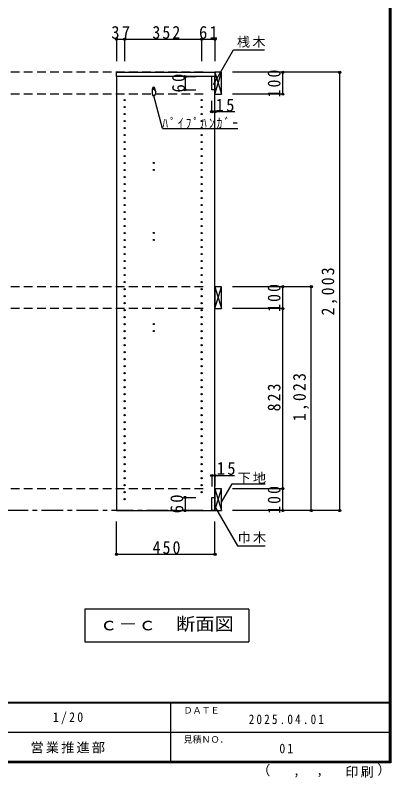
# Model space of a CAD drawing. Units: millimetres at full size, sheet at 1:20; details may follow other scales. Extents: x -3922 to 3878, y -2932 to 2722.
# Drawn here: x 2162 to 3878, y -2932 to 552 of the extents above; entities that cross this region are included whole.
import ezdxf
from ezdxf.enums import TextEntityAlignment as Align

# ---------------------------------------------------------------- set-up
doc = ezdxf.new("R2010")
doc.units = ezdxf.units.MM
doc.header["$LTSCALE"] = 20
doc.header["$PDMODE"] = 32
doc.header["$PDSIZE"] = 10
doc.linetypes.add('CHAIN1', pattern=[8, 5, -1, 1, -1])
doc.linetypes.add('DASHED2', pattern=[3, 2, -1])
for name, color, linetype in [('0-2_本体', 2, 'Continuous'), ('0-5', 4, 'Continuous'), ('0-6_ﾊﾟｲﾌﾟﾊﾝｶﾞｰ', 4, 'Continuous'), ('0-7_桟木・巾木', 2, 'Continuous'), ('0-8_引き出し', 3, 'Continuous'), ('0-A_文字', 7, 'Continuous'), ('0-B_寸法', 4, 'Continuous'), ('F-1_枠', 6, 'Continuous'), ('F-A_文字', 7, 'Continuous')]:
    doc.layers.add(name, color=color, linetype=linetype)
doc.styles.add('ＭＳ ゴシック', font='')
doc.styles.get('ＭＳ ゴシック').set_extended_font_data('MS Gothic')

msp = doc.modelspace()

# ---------------------------------------------------------------- linework, layer by layer
at = {"layer": '0-2_本体'}
for p, q in [((2624.64, 271.73), (2624.64, 291.73)), ((2624.64, 291.73), (3074.64, 291.73)), ((3074.64, 291.73), (3074.64, 271.73)), ((3074.64, 271.73), (2624.64, 271.73))]:
    msp.add_line(p, q, dxfattribs=at)
at = {"layer": '0-5', "color": 3}
for p, q in [((2624.64, 271.73), (2624.64, -1711.27)), ((3074.64, 271.73), (2624.64, 271.73)), ((3074.64, -1711.27), (3074.64, 271.73)), ((2624.64, -1711.27), (3074.64, -1711.27))]:
    msp.add_line(p, q, dxfattribs=at)
at = {"layer": '0-5'}
for centre in [(2794.64, 218.23), (2794.64, 186.23), (2661.64, 164.73), (3013.64, 164.73), (2661.64, 132.73), (3013.64, 132.73), (2661.64, 100.73), (2661.64, 68.73), (3013.64, 100.73), (3013.64, 68.73), (2661.64, 36.73), (3013.64, 36.73), (2661.64, 4.73), (3013.64, 4.73), (2661.64, -27.27), (3013.64, -27.27), (2661.64, -59.27), (3013.64, -59.27), (2661.64, -91.27), (3013.64, -91.27), (2661.64, -123.27), (2794.64, -122.77), (3013.64, -123.27), (2661.64, -155.27), (2794.64, -154.77), (3013.64, -155.27), (2661.64, -187.27), (3013.64, -187.27), (2661.64, -219.27), (3013.64, -219.27), (2661.64, -251.27), (3013.64, -251.27), (2661.64, -283.27), (2661.64, -315.27), (3013.64, -283.27), (3013.64, -315.27), (2661.64, -347.27), (3013.64, -347.27), (2661.64, -379.27), (3013.64, -379.27), (2661.64, -411.27), (3013.64, -411.27), (2661.64, -443.27), (2794.64, -442.77), (3013.64, -443.27), (2661.64, -475.27), (2794.64, -474.77), (3013.64, -475.27), (2661.64, -507.27), (3013.64, -507.27), (2661.64, -539.27), (3013.64, -539.27), (2661.64, -571.27), (3013.64, -571.27), (2661.64, -603.27), (3013.64, -603.27), (2661.64, -635.27), (3013.64, -635.27), (2661.64, -667.27), (2661.64, -699.27), (3013.64, -667.27), (3013.64, -699.27), (2661.64, -731.27), (3013.64, -731.27), (2661.64, -763.27), (3013.64, -763.27), (2661.64, -795.27), (3013.64, -795.27), (2661.64, -827.27), (3013.64, -827.27), (2661.64, -859.27), (2794.64, -858.77), (3013.64, -859.27), (2661.64, -891.27), (2794.64, -890.77), (3013.64, -891.27), (2661.64, -923.27), (3013.64, -923.27), (2661.64, -955.27), (3013.64, -955.27), (2661.64, -987.27), (3013.64, -987.27), (2661.64, -1019.27), (3013.64, -1019.27), (2661.64, -1051.27), (3013.64, -1051.27), (2661.64, -1083.27), (2661.64, -1115.27), (3013.64, -1083.27), (3013.64, -1115.27), (2661.64, -1147.27), (3013.64, -1147.27), (2661.64, -1179.27), (3013.64, -1179.27), (2661.64, -1211.27), (3013.64, -1211.27), (2661.64, -1243.27), (3013.64, -1243.27), (2661.64, -1275.27), (3013.64, -1275.27), (2661.64, -1307.27), (3013.64, -1307.27), (2661.64, -1339.27), (3013.64, -1339.27), (2661.64, -1371.27), (3013.64, -1371.27), (2661.64, -1403.27), (3013.64, -1403.27), (2661.64, -1435.27), (3013.64, -1435.27), (2661.64, -1467.27), (2661.64, -1499.27), (3013.64, -1467.27), (3013.64, -1499.27), (2661.64, -1531.27), (3013.64, -1531.27), (2661.64, -1563.27), (3013.64, -1563.27), (2661.64, -1595.27), (3013.64, -1595.27), (2661.64, -1627.27), (3013.64, -1627.27), (2661.64, -1659.27)]:
    msp.add_circle(centre, 2.5, dxfattribs=at)
at = {"layer": '0-6_ﾊﾟｲﾌﾟﾊﾝｶﾞｰ', "color": 2}
for p, q in [((2787.14, 206.23), (2787.14, 191.23)), ((2802.14, 206.23), (2802.14, 191.23))]:
    msp.add_line(p, q, dxfattribs=at)
at = {"layer": '0-6_ﾊﾟｲﾌﾟﾊﾝｶﾞｰ', "color": 7}
for centre, radius, start, end in [((2833.24, 204.72), 46.13, 162.96035, 178.115), ((2794.64, 218.23), 5.5, 0, 180), ((2756.03, 204.72), 46.13, 1.885, 17.03965)]:
    msp.add_arc(centre, radius, start, end, dxfattribs=at)
at = {"layer": '0-6_ﾊﾟｲﾌﾟﾊﾝｶﾞｰ', "color": 2}
for centre, start, end in [((2794.64, 206.23), 0, 180), ((2794.64, 191.23), 180, 0)]:
    msp.add_arc(centre, 7.5, start, end, dxfattribs=at)
at = {"layer": '0-7_桟木・巾木'}
for p, q in [((3074.64, 271.73), (3059.64, 271.73)), ((3059.64, 211.73), (3059.64, 271.73)), ((3074.64, 271.73), (3074.64, 230.73)), ((3059.64, -1651.27), (3074.64, -1651.27)), ((3074.64, -1651.27), (3074.64, -1711.27))]:
    msp.add_line(p, q, dxfattribs=at)
for points in [[(3074.64, 211.73), (3063.14, 211.73), (3059.64, 211.73)], [(3074.64, -1711.27), (3059.64, -1711.27), (3059.64, -1651.27)]]:
    msp.add_lwpolyline(points, dxfattribs=at)
at = {"layer": '0-8_引き出し'}
for p, q in [((3074.64, 291.73), (3074.64, 191.73)), ((3104.64, 291.73), (3074.64, 291.73)), ((3104.64, 191.73), (3104.64, 291.73)), ((3074.64, 191.73), (3104.64, 191.73)), ((3074.64, -688.27), (3074.64, -788.27)), ((3104.64, -688.27), (3074.64, -688.27)), ((3104.64, -788.27), (3104.64, -688.27)), ((3074.64, -788.27), (3104.64, -788.27)), ((3074.64, -1611.27), (3074.64, -1711.27)), ((3104.64, -1611.27), (3074.64, -1611.27)), ((3104.64, -1711.27), (3104.64, -1611.27)), ((3074.64, -1711.27), (3104.64, -1711.27))]:
    msp.add_line(p, q, dxfattribs=at)
at = {"layer": '0-8_引き出し', "color": 7}
for p, q in [((3074.64, 191.73), (3104.64, 291.73)), ((3074.64, 291.73), (3104.64, 191.73)), ((3074.64, -788.27), (3104.64, -688.27)), ((3074.64, -688.27), (3104.64, -788.27)), ((3074.64, -1711.27), (3104.64, -1611.27)), ((3074.64, -1611.27), (3104.64, -1711.27))]:
    msp.add_line(p, q, dxfattribs=at)
at = {"layer": '0-A_文字'}
for p, q in [((3067.96, 236.27), (3158.84, 393.67)), ((3158.84, 393.67), (3301.07, 393.67)), ((2834.37, 35.43), (2794.64, 183.73)), ((2834.37, 35.43), (3179.37, 35.43)), ((3104.64, -1672.95), (3153.4, -1588.48)), ((3153.4, -1588.48), (3303.93, -1588.48)), ((3229.64, -2161.27), (3229.64, -2311.27)), ((2479.64, -2311.27), (3229.64, -2311.27))]:
    msp.add_line(p, q, dxfattribs=at)
at = {"layer": '0-A_文字', "linetype": 'CHAIN1'}
msp.add_line((3021.3, -1711.27), (-3185.36, -1711.27), dxfattribs=at)
at = {"layer": '0-A_文字'}
for points in [[(3070.83, -1687.54), (3177.91, -1873.01), (3303.93, -1873.01)], [(3229.64, -2161.27), (2479.64, -2161.27), (2479.64, -2311.27)]]:
    msp.add_lwpolyline(points, dxfattribs=at)
at = {"layer": '0-B_寸法'}
for p, q in [((2624.64, 442.73), (2624.64, 342.73)), ((2624.64, 442.73), (3074.64, 442.73)), ((2661.64, 442.73), (2661.64, 342.73)), ((3013.64, 442.73), (3013.64, 342.73)), ((3074.64, 442.73), (3074.64, 342.73)), ((3384.64, 291.73), (3154.64, 291.73)), ((3644.64, 291.73), (3154.64, 291.73)), ((3384.64, 191.73), (3384.64, 291.73)), ((3644.64, -1711.27), (3644.64, 291.73)), ((2937.64, 271.73), (2937.64, 211.73)), ((2937.64, 271.73), (2987.64, 271.73)), ((2937.64, 211.73), (2987.64, 211.73)), ((3384.64, 191.73), (3154.64, 191.73)), ((3059.64, 111.73), (3059.64, 161.73)), ((3074.64, 111.73), (3074.64, 161.73)), ((3059.64, 111.73), (3165.08, 111.73)), ((3384.64, -688.27), (3154.64, -688.27)), ((3384.64, -788.27), (3384.64, -688.27)), ((3514.64, -688.27), (3384.64, -688.27)), ((3514.64, -1711.27), (3514.64, -688.27)), ((3384.64, -788.27), (3154.64, -788.27)), ((3384.64, -1611.27), (3384.64, -788.27)), ((3059.64, -1551.27), (3059.64, -1601.27)), ((3059.64, -1551.27), (3163.09, -1551.27)), ((3074.64, -1551.27), (3074.64, -1601.27)), ((3384.64, -1611.27), (3154.64, -1611.27)), ((3384.64, -1711.27), (3384.64, -1611.27)), ((2937.64, -1651.27), (2937.64, -1711.27)), ((2937.64, -1651.27), (2987.64, -1651.27)), ((2937.64, -1711.27), (2987.64, -1711.27)), ((3384.64, -1711.27), (3154.64, -1711.27)), ((3644.64, -1711.27), (3154.64, -1711.27)), ((3514.64, -1711.27), (3384.64, -1711.27)), ((2624.64, -1911.27), (2624.64, -1761.27)), ((3074.64, -1911.27), (3074.64, -1761.27)), ((2624.64, -1911.27), (3074.64, -1911.27))]:
    msp.add_line(p, q, dxfattribs=at)
at = {"layer": '0-B_寸法', "linetype": 'DASHED2'}
for p, q in [((3021.3, 291.73), (-3185.36, 291.73)), ((3021.3, 191.73), (-3185.36, 191.73)), ((3021.3, -688.27), (-3185.36, -688.27)), ((3021.3, -788.27), (-3185.36, -788.27)), ((3021.3, -1611.27), (-3185.36, -1611.27))]:
    msp.add_line(p, q, dxfattribs=at)
at = {"layer": '0-B_寸法', "color": 7}
for p in [(2624.64, 442.73), (2661.64, 442.73), (3013.64, 442.73), (3074.64, 442.73), (3384.64, 291.73), (3644.64, 291.73), (2937.64, 271.73), (2937.64, 211.73), (3384.64, 191.73), (3059.64, 111.73), (3074.64, 111.73), (3384.64, -688.27), (3514.64, -688.27), (3384.64, -788.27), (3059.64, -1551.27), (3074.64, -1551.27), (3384.64, -1611.27), (2937.64, -1651.27), (2937.64, -1711.27), (3384.64, -1711.27), (3514.64, -1711.27), (3644.64, -1711.27), (2624.64, -1911.27), (3074.64, -1911.27)]:
    msp.add_point(p, dxfattribs=at)
at = {"layer": 'F-1_枠'}
for p, q in [((3871.3, 2722.29), (3871.3, -2864.37)), ((3874.63, 2722.29), (3874.63, -2864.37)), ((3877.97, 2722.29), (3877.97, -2864.37)), ((3877.97, -2587.71), (-3922.03, -2587.71)), ((3877.97, -2591.04), (-3922.03, -2591.04)), ((2871.3, -2591.04), (2871.3, -2857.71)), ((-22.03, -2724.37), (3871.3, -2724.38)), ((3877.97, -2857.71), (-3922.03, -2857.71)), ((3877.97, -2861.04), (-3922.03, -2861.04)), ((3877.97, -2864.37), (-3922.03, -2864.37))]:
    msp.add_line(p, q, dxfattribs=at)

# ---------------------------------------------------------------- texts
at = {"layer": '0-A_文字', "style": 'ＭＳ ゴシック', "width": 1.1}
msp.add_text('ｃ－ｃ\u3000断面図', height=58.65, dxfattribs=at).set_placement((2544.64, -2276.27), align=Align.BOTTOM_LEFT)
at = {"layer": '0-A_文字', "char_height": 43.99, "attachment_point": 7, "style": 'ＭＳ ゴシック'}
for s, insert in [('\\T1.17;桟木', (3175.04, 403.88)), ('\\T1.39;\\W0.85;ﾊﾟｲﾌﾟﾊﾝｶﾞｰ', (2834.37, 35.43)), ('\\T1.17;下地', (3177.91, -1588.48)), ('\\T1.17;巾木', (3177.91, -1861.06))]:
    msp.add_mtext(s, dxfattribs=dict(at, insert=insert))
at = {"layer": '0-B_寸法', "color": 7, "char_height": 58.65, "attachment_point": 7, "style": 'ＭＳ ゴシック'}
for s, insert in [('\\T1.27;\\W0.95;37', (2600.64, 443.94)), ('\\T1.27;\\W0.9;352', (2788.64, 443.94)), ('\\T1.27;\\W0.95;61', (3001.64, 443.94)), ('\\T1.27;\\W0.95;15', (3077.53, 111.73)), ('\\T1.27;\\W0.95;15', (3082.55, -1548.8)), ('\\T1.27;\\W0.9;450', (2789.64, -1910.06))]:
    msp.add_mtext(s, dxfattribs=dict(at, insert=insert))
at = {"layer": '0-B_寸法', "color": 7, "char_height": 58.65, "attachment_point": 7, "rotation": 90, "style": 'ＭＳ ゴシック'}
for s, insert in [('\\T1.27;\\W0.95;60', (2937.64, 199.23)), ('\\T1.27;\\W0.9;100', (3374.64, 176.73)), ('\\T1.28;\\W0.9;2,003', (3634.64, -819.77)), ('\\T1.27;\\W0.9;100', (3374.64, -803.27)), ('\\T1.28;\\W0.9;1,023', (3504.64, -1302.77)), ('\\T1.27;\\W0.9;823', (3374.64, -1257.77)), ('\\T1.27;\\W0.9;100', (3374.64, -1726.27)), ('\\T1.27;\\W0.95;60', (2930.02, -1723.77))]:
    msp.add_mtext(s, dxfattribs=dict(at, insert=insert))
at = {"layer": 'F-A_文字', "style": 'ＭＳ ゴシック'}
for s, height, p in [('ＤＡＴＥ', 29.33, (2931.3, -2647.71)), ('見積ＮＯ．', 29.33, (2931.3, -2781.04)), ('（', 43.99, (3267.32, -2933.25)), ('）', 43.99, (3816.9, -2930.46)), (',', 43.99, (3432.15, -2933.25)), (',', 43.99, (3538.1, -2931.39))]:
    msp.add_text(s, height=height, dxfattribs=at).set_placement(p, align=Align.BOTTOM_LEFT)
at = {"layer": 'F-A_文字', "char_height": 43.99, "attachment_point": 7, "style": 'ＭＳ ゴシック'}
for s, insert in [('\\T1.38;\\W0.9;1/20', (2333.8, -2687.71)), ('\\T1.39;\\W0.85;2025.04.01', (3228.8, -2687.71)), ('\\T1.17;営業推進部', (2231.3, -2821.04)), ('\\T1.36;\\W0.9;01', (3368.8, -2821.04)), ('\\T1.17;印刷', (3670.07, -2932.32))]:
    msp.add_mtext(s, dxfattribs=dict(at, insert=insert))

doc.saveas('drawing.dxf')
